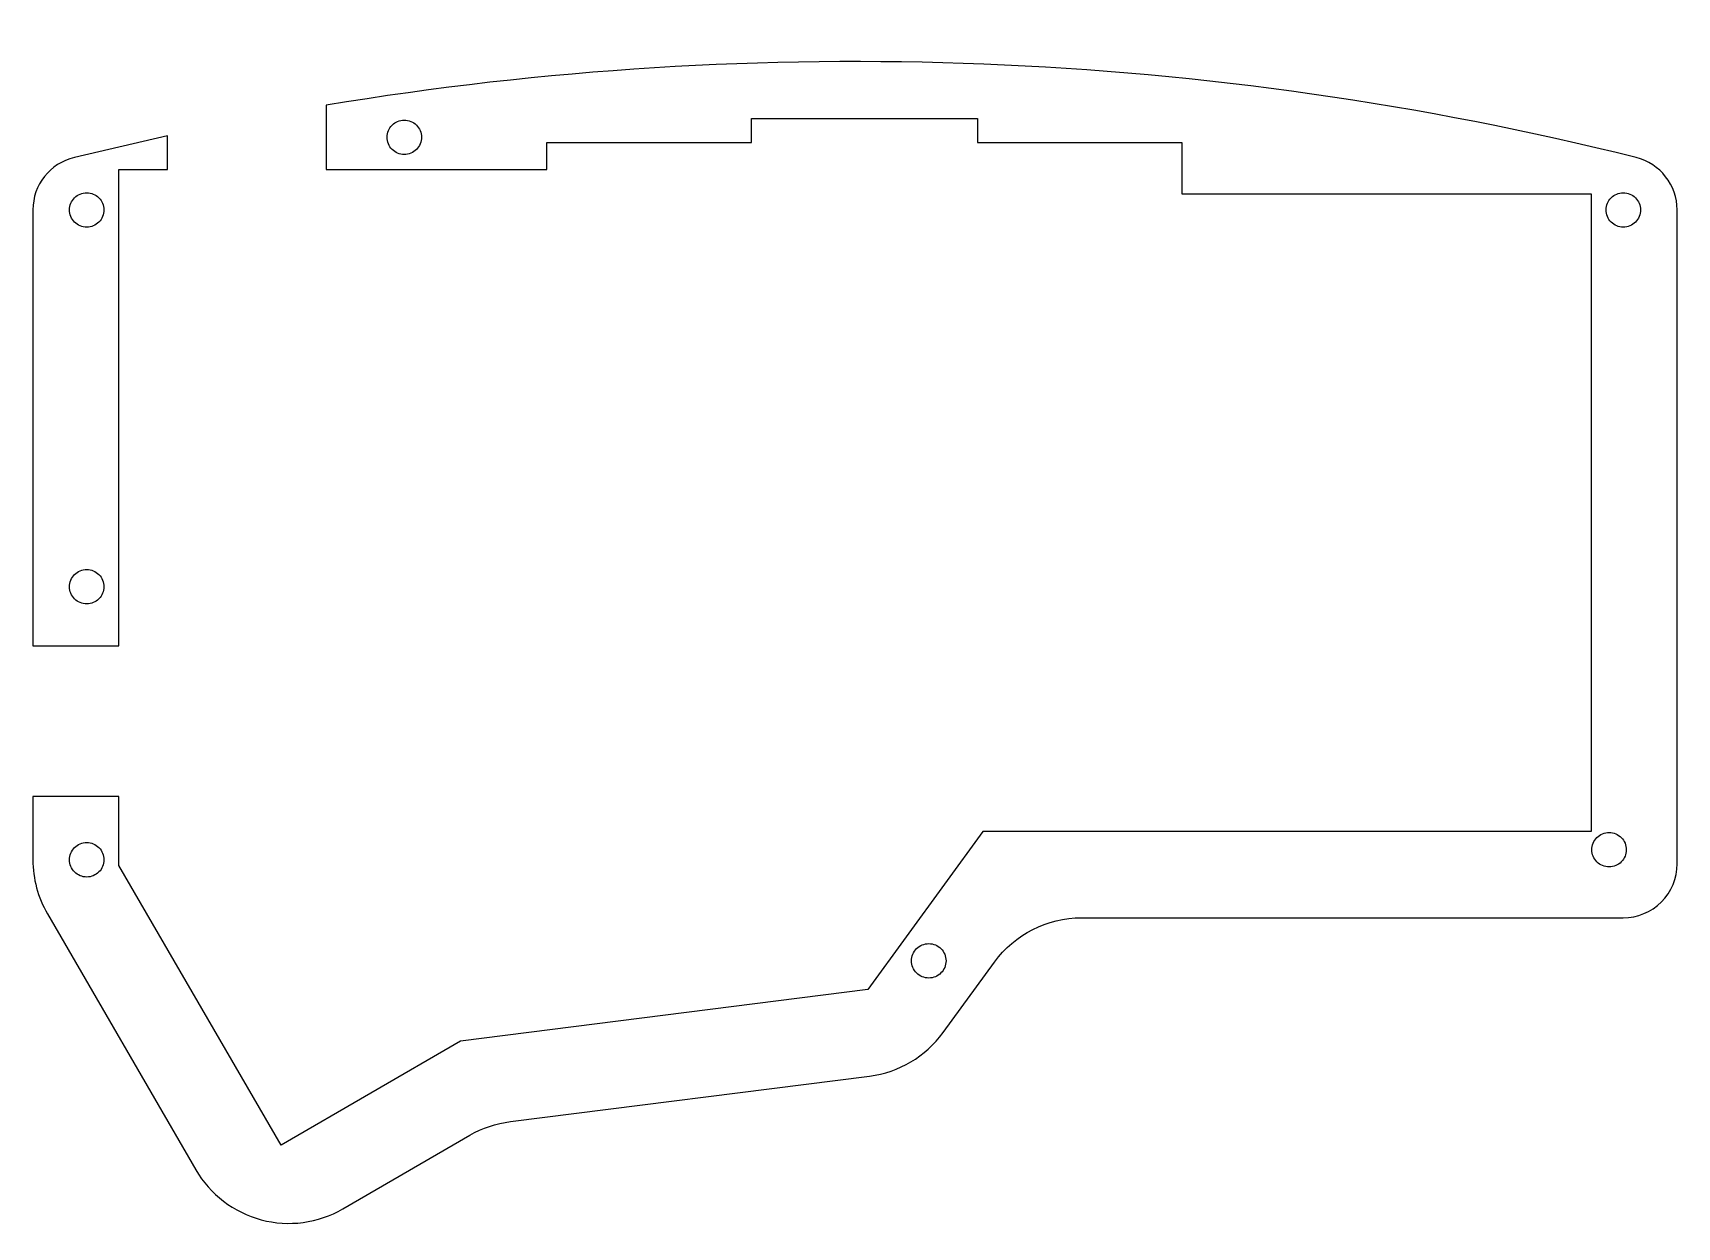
# Model space of a CAD drawing. Extents: x 5 to 158, y 8 to 119.
import ezdxf

# ---------------------------------------------------------------- set-up
doc = ezdxf.new("R2010")
doc.units = 0
doc.layers.get('0').update_dxf_attribs({"linetype": 'CONTINUOUS'})

msp = doc.modelspace()

# ---------------------------------------------------------------- linework, layer by layer
at = {"color": 1}
for points in [[(32.25, 112.532), (32.25, 106.556), (52.75, 106.556), (52.75, 109.056), (71.75, 109.056), (71.75, 111.306), (92.75, 111.306), (92.75, 109.056), (111.75, 109.056), (111.75, 104.306), (149.75, 104.306), (149.75, 45.056), (93.263, 45.056), (82.581, 30.399), (44.74, 25.606), (28.055, 15.933), (13, 41.902), (13, 48.306), (5, 48.306), (5, 42.44)], [(5, 102.806), (5, 62.306), (13, 62.306), (13, 106.556), (17.5, 106.556), (17.5, 109.702), (8.857, 107.673)], [(157.75, 42.056), (157.75, 102.806)], [(6.349, 37.425), (20.13, 13.651)], [(102.418, 37.056), (152.75, 37.056)], [(89.554, 26.385), (94.336, 32.946)], [(49.359, 18.127), (82.73, 22.354)], [(33.797, 10.015), (45.6, 16.858)]]:
    msp.add_lwpolyline(points, dxfattribs=at)
for points in [[(153.947, 107.673), (114.140217, 117.596219), (72.721216, 119.249957), (32.25, 112.532)], [(8.857, 107.673), (6.59758, 107.142448), (5.00028, 105.126876), (5, 102.806)], [(157.75, 102.806), (157.749585, 105.108878), (156.181441, 107.115756), (153.947, 107.673)], [(5, 42.44), (5.000175, 40.678704), (5.465535, 38.948697), (6.349, 37.425)], [(156.285534, 38.520466), (157.223216, 39.458148), (157.75, 40.729918), (157.75, 42.056)], [(152.75, 37.056), (154.076082, 37.056), (155.347852, 37.582784), (156.285534, 38.520466)], [(94.336, 32.946), (96.218438, 35.528785), (99.22201, 37.056214), (102.418, 37.056)], [(82.73, 22.354), (85.462776, 22.700429), (87.931622, 24.158799), (89.554, 26.385)], [(45.6, 16.858), (46.755671, 17.527808), (48.033822, 17.959299), (49.359, 18.127)], [(20.13, 13.651), (21.460158, 11.356442), (23.647366, 9.684284), (26.21044, 9.002398)], [(26.21044, 9.002398), (28.773514, 8.320512), (31.502491, 8.684757), (33.797, 10.015)]]:
    msp.add_open_spline(points, degree=3, dxfattribs=at)
at = {"color": 5}
for points in [[(37.9, 109.556), (37.9, 109.980346), (38.068571, 110.387313), (38.368629, 110.687371)], [(38.368629, 110.687371), (38.668687, 110.987429), (39.075654, 111.156), (39.5, 111.156)], [(39.5, 111.156), (39.924346, 111.156), (40.331313, 110.987429), (40.631371, 110.687371)], [(40.631371, 110.687371), (40.931429, 110.387313), (41.1, 109.980346), (41.1, 109.556)], [(38.368629, 108.424629), (38.068571, 108.724687), (37.9, 109.131654), (37.9, 109.556)], [(41.1, 109.556), (41.1, 109.131654), (40.931429, 108.724687), (40.631371, 108.424629)], [(39.5, 107.956), (39.075654, 107.956), (38.668687, 108.124571), (38.368629, 108.424629)], [(40.631371, 108.424629), (40.331313, 108.124571), (39.924346, 107.956), (39.5, 107.956)], [(8.4, 102.806), (8.4, 103.230346), (8.568571, 103.637313), (8.868629, 103.937371)], [(8.868629, 103.937371), (9.168687, 104.237429), (9.575654, 104.406), (10, 104.406)], [(10, 104.406), (10.424346, 104.406), (10.831313, 104.237429), (11.131371, 103.937371)], [(11.131371, 103.937371), (11.431429, 103.637313), (11.6, 103.230346), (11.6, 102.806)], [(151.15, 102.806), (151.15, 103.230346), (151.318571, 103.637313), (151.618629, 103.937371)], [(151.618629, 103.937371), (151.918687, 104.237429), (152.325654, 104.406), (152.75, 104.406)], [(152.75, 104.406), (153.174346, 104.406), (153.581313, 104.237429), (153.881371, 103.937371)], [(153.881371, 103.937371), (154.181429, 103.637313), (154.35, 103.230346), (154.35, 102.806)], [(8.868629, 101.674629), (8.568571, 101.974687), (8.4, 102.381654), (8.4, 102.806)], [(11.6, 102.806), (11.6, 102.381654), (11.431429, 101.974687), (11.131371, 101.674629)], [(151.618629, 101.674629), (151.318571, 101.974687), (151.15, 102.381654), (151.15, 102.806)], [(154.35, 102.806), (154.35, 102.381654), (154.181429, 101.974687), (153.881371, 101.674629)], [(10, 101.206), (9.575654, 101.206), (9.168687, 101.374571), (8.868629, 101.674629)], [(11.131371, 101.674629), (10.831313, 101.374571), (10.424346, 101.206), (10, 101.206)], [(152.75, 101.206), (152.325654, 101.206), (151.918687, 101.374571), (151.618629, 101.674629)], [(153.881371, 101.674629), (153.581313, 101.374571), (153.174346, 101.206), (152.75, 101.206)], [(8.4, 67.806), (8.4, 68.230346), (8.568571, 68.637313), (8.868629, 68.937371)], [(8.868629, 68.937371), (9.168687, 69.237429), (9.575654, 69.406), (10, 69.406)], [(10, 69.406), (10.424346, 69.406), (10.831313, 69.237429), (11.131371, 68.937371)], [(11.131371, 68.937371), (11.431429, 68.637313), (11.6, 68.230346), (11.6, 67.806)], [(8.868629, 66.674629), (8.568571, 66.974687), (8.4, 67.381654), (8.4, 67.806)], [(11.6, 67.806), (11.6, 67.381654), (11.431429, 66.974687), (11.131371, 66.674629)], [(10, 66.206), (9.575654, 66.206), (9.168687, 66.374571), (8.868629, 66.674629)], [(11.131371, 66.674629), (10.831313, 66.374571), (10.424346, 66.206), (10, 66.206)], [(149.832, 43.374), (149.832, 43.798346), (150.000571, 44.205313), (150.300629, 44.505371)], [(150.300629, 44.505371), (150.600687, 44.805429), (151.007654, 44.974), (151.432, 44.974)], [(151.432, 44.974), (151.856346, 44.974), (152.263313, 44.805429), (152.563371, 44.505371)], [(152.563371, 44.505371), (152.863429, 44.205313), (153.032, 43.798346), (153.032, 43.374)], [(8.4, 42.44), (8.4, 42.864346), (8.568571, 43.271313), (8.868629, 43.571371)], [(8.868629, 43.571371), (9.168687, 43.871429), (9.575654, 44.04), (10, 44.04)], [(10, 44.04), (10.424346, 44.04), (10.831313, 43.871429), (11.131371, 43.571371)], [(11.131371, 43.571371), (11.431429, 43.271313), (11.6, 42.864346), (11.6, 42.44)], [(150.300629, 42.242629), (150.000571, 42.542687), (149.832, 42.949654), (149.832, 43.374)], [(153.032, 43.374), (153.032, 42.949654), (152.863429, 42.542687), (152.563371, 42.242629)], [(8.868629, 41.308629), (8.568571, 41.608687), (8.4, 42.015654), (8.4, 42.44)], [(10, 40.84), (9.575654, 40.84), (9.168687, 41.008571), (8.868629, 41.308629)], [(11.131371, 41.308629), (10.831313, 41.008571), (10.424346, 40.84), (10, 40.84)], [(11.6, 42.44), (11.6, 42.015654), (11.431429, 41.608687), (11.131371, 41.308629)], [(151.432, 41.774), (151.007654, 41.774), (150.600687, 41.942571), (150.300629, 42.242629)], [(152.563371, 42.242629), (152.263313, 41.942571), (151.856346, 41.774), (151.432, 41.774)], [(86.629, 33.056), (86.629, 33.480346), (86.797571, 33.887313), (87.097629, 34.187371)], [(87.097629, 34.187371), (87.397687, 34.487429), (87.804654, 34.656), (88.229, 34.656)], [(88.229, 34.656), (88.653346, 34.656), (89.060313, 34.487429), (89.360371, 34.187371)], [(89.360371, 34.187371), (89.660429, 33.887313), (89.829, 33.480346), (89.829, 33.056)], [(87.097629, 31.924629), (86.797571, 32.224687), (86.629, 32.631654), (86.629, 33.056)], [(89.829, 33.056), (89.829, 32.631654), (89.660429, 32.224687), (89.360371, 31.924629)], [(88.229, 31.456), (87.804654, 31.456), (87.397687, 31.624571), (87.097629, 31.924629)], [(89.360371, 31.924629), (89.060313, 31.624571), (88.653346, 31.456), (88.229, 31.456)]]:
    msp.add_open_spline(points, degree=3, dxfattribs=at)

doc.saveas('drawing.dxf')
